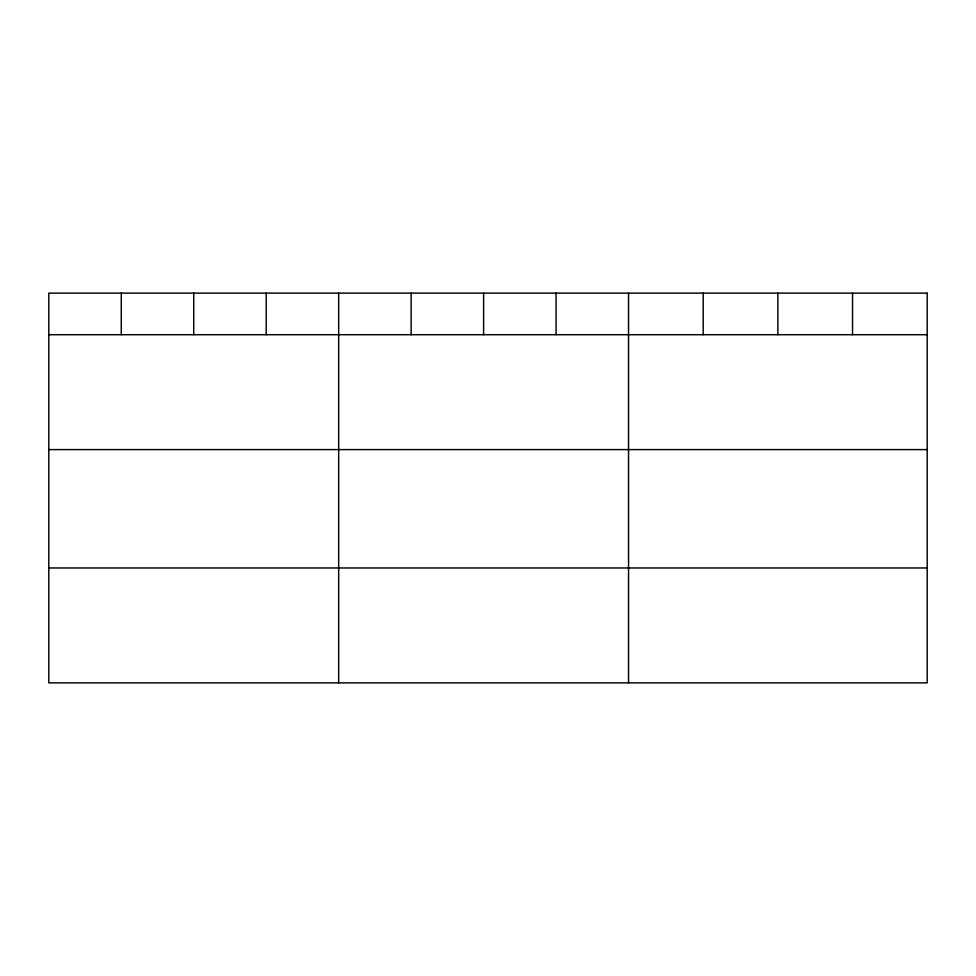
<?xml version="1.0" encoding="UTF-8"?>
<svg xmlns="http://www.w3.org/2000/svg" width="976" height="976" viewBox="0 0 976 976"><rect width="100%" height="100%" fill="white"/><g stroke="black" fill="none" stroke-linecap="round" stroke-linejoin="round"><path stroke-width="1.46" d="M48.8 334.707L927.2 334.707M48.8 449.594L927.2 449.594M48.8 567.971L927.2 567.971M852.536 293.129L852.536 334.707M777.872 293.129L777.872 334.707M703.208 293.129L703.208 334.707M628.544 293.129L628.544 682.871M556.076 293.129L556.076 334.707M483.608 293.129L483.608 334.707M411.14 293.129L411.14 334.707M338.672 293.129L338.672 682.871M266.204 293.129L266.204 334.707M193.736 293.129L193.736 334.707M121.268 293.129L121.268 334.707M927.2 293.129L48.8 293.129L48.8 682.871L927.2 682.871L927.2 293.129"/></g></svg>
